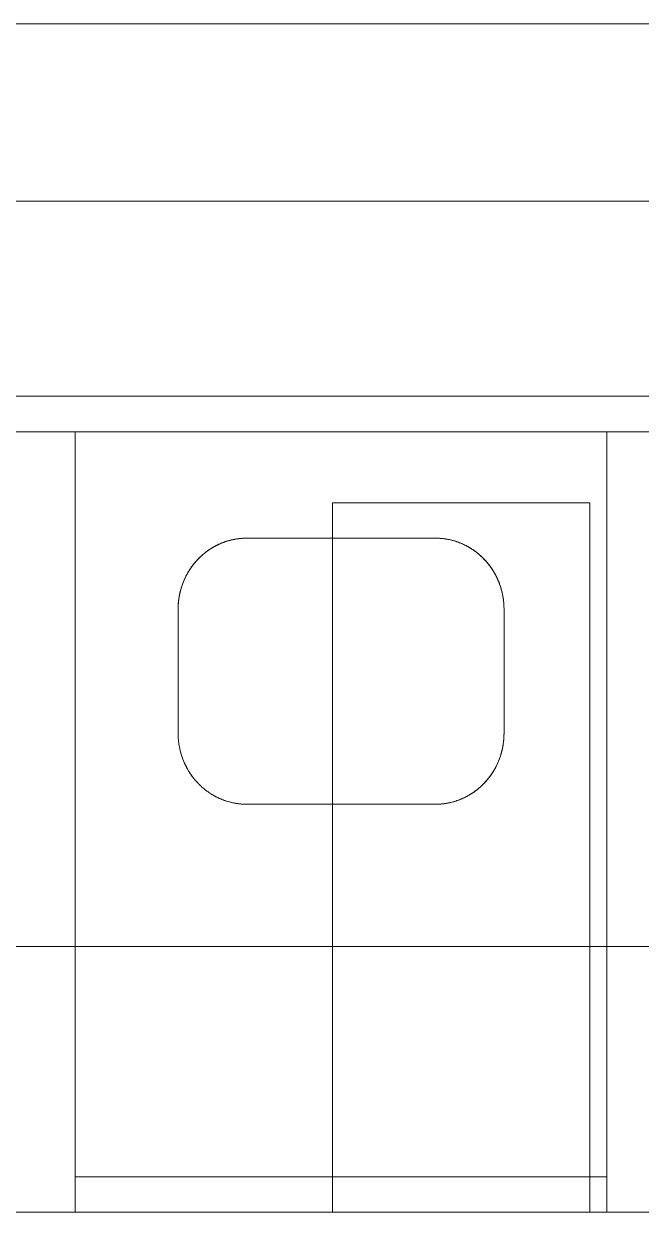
# Model space of a CAD drawing. Header units: millimetres. Extents: x 7939 to 8557, y 3805 to 4021.
# Drawn here: x 8341.52 to 8353.13, y 3916.41 to 3938.74 of the extents above; entities that cross this region are included whole.
import ezdxf

# ---------------------------------------------------------------- set-up
doc = ezdxf.new("R2010")
doc.units = ezdxf.units.MM
doc.layers.add('linea_gruesa', color=1, linetype='Continuous', lineweight=40)

msp = doc.modelspace()

# ---------------------------------------------------------------- linework, layer by layer
at = {"layer": 'linea_gruesa', "linetype": 'Continuous', "lineweight": 15, "extrusion": (-0.253745, -3.38569e-15, 0.967271)}
for p, q in [((8423.417, 3938.738, 103.727), (8307.345, 3938.738, 73.278)), ((8423.417, 3935.405, 103.727), (8307.345, 3935.405, 73.278)), ((8423.417, 3931.738, 103.727), (8307.345, 3931.738, 73.278)), ((8353.774, 3931.072, 85.457), (8307.345, 3931.072, 73.278)), ((8352.484, 3931.072, 85.119), (8342.489, 3931.072, 82.497)), ((8342.489, 3931.072, 82.497), (8342.489, 3917.072, 82.497)), ((8342.489, 3917.072, 82.497), (8342.489, 3931.072, 82.497)), ((8342.489, 3916.405, 82.497), (8342.489, 3931.072, 82.497)), ((8352.484, 3917.072, 85.119), (8352.484, 3931.072, 85.119)), ((8352.484, 3931.072, 85.119), (8352.484, 3917.072, 85.119)), ((8352.484, 3916.405, 85.119), (8352.484, 3931.072, 85.119)), ((8347.325, 3929.738, 83.766), (8347.325, 3916.405, 83.766)), ((8352.162, 3929.738, 85.035), (8347.325, 3929.738, 83.766)), ((8352.162, 3916.405, 85.035), (8352.162, 3929.738, 85.035)), ((8349.26, 3929.072, 84.273), (8345.713, 3929.072, 83.343)), ((8344.423, 3927.738, 83.005), (8344.423, 3925.405, 83.005)), ((8344.423, 3927.738, 83.005), (8344.423, 3925.405, 83.005)), ((8344.423, 3927.738, 83.005), (8344.423, 3925.405, 83.005)), ((8344.423, 3927.738, 83.005), (8344.423, 3925.405, 83.005)), ((8350.55, 3925.405, 84.612), (8350.55, 3927.738, 84.612)), ((8350.55, 3925.405, 84.612), (8350.55, 3927.738, 84.612)), ((8350.55, 3925.405, 84.612), (8350.55, 3927.738, 84.612)), ((8350.55, 3925.405, 84.612), (8350.55, 3927.738, 84.612)), ((8345.713, 3924.072, 83.343), (8349.26, 3924.072, 84.273)), ((8423.417, 3921.396, 103.727), (8307.345, 3921.396, 73.278)), ((8352.484, 3917.072, 85.119), (8342.489, 3917.072, 82.497)), ((8342.489, 3917.072, 82.497), (8342.489, 3916.405, 82.497)), ((8342.489, 3916.405, 82.497), (8342.489, 3917.072, 82.497)), ((8352.484, 3916.405, 85.119), (8352.484, 3917.072, 85.119)), ((8352.484, 3917.072, 85.119), (8352.484, 3916.405, 85.119)), ((8340.877, 3916.405, 82.074), (8347.325, 3916.405, 83.766)), ((8352.484, 3916.405, 85.119), (8342.489, 3916.405, 82.497)), ((8347.325, 3916.405, 83.766), (8342.489, 3916.405, 82.497)), ((8352.162, 3916.405, 85.035), (8353.774, 3916.405, 85.457)), ((8352.484, 3916.405, 85.119), (8352.162, 3916.405, 85.035))]:
    msp.add_line(p, q, dxfattribs=at)
at = {"layer": 'linea_gruesa', "linetype": 'Continuous', "lineweight": 15}
for points, knots in [([(8345.713, 3929.072, 83.343), (8345.693, 3929.071, 83.338), (8345.651, 3929.071, 83.327), (8345.589, 3929.066, 83.31), (8345.528, 3929.058, 83.294), (8345.459, 3929.046, 83.276), (8345.385, 3929.029, 83.257), (8345.305, 3929.004, 83.236), (8345.227, 3928.975, 83.215), (8345.15, 3928.939, 83.195), (8345.075, 3928.898, 83.175), (8345.001, 3928.851, 83.156), (8344.931, 3928.8, 83.138), (8344.862, 3928.741, 83.12), (8344.794, 3928.676, 83.102), (8344.729, 3928.602, 83.085), (8344.669, 3928.524, 83.069), (8344.623, 3928.453, 83.057), (8344.588, 3928.392, 83.048), (8344.562, 3928.341, 83.041), (8344.538, 3928.289, 83.035), (8344.516, 3928.236, 83.029), (8344.497, 3928.182, 83.024), (8344.479, 3928.127, 83.019), (8344.464, 3928.071, 83.015), (8344.45, 3928.011, 83.012), (8344.439, 3927.947, 83.009), (8344.43, 3927.878, 83.006), (8344.425, 3927.808, 83.005), (8344.424, 3927.762, 83.005), (8344.423, 3927.738, 83.005)], [0, 0, 0, 0, 0.027088, 0.054277, 0.081776, 0.109377, 0.146361, 0.183576, 0.221474, 0.259589, 0.300123, 0.340879, 0.38227, 0.423854, 0.472048, 0.520494, 0.569663, 0.619055, 0.648237, 0.67742, 0.706763, 0.736106, 0.765927, 0.795749, 0.825726, 0.855703, 0.891612, 0.927587, 0.96376, 1, 1, 1, 1]), ([(8345.713, 3929.072, 83.343), (8345.708, 3929.072, 83.342), (8345.674, 3929.072, 83.333), (8345.612, 3929.069, 83.316), (8345.525, 3929.059, 83.294), (8345.44, 3929.042, 83.271), (8345.356, 3929.021, 83.249), (8345.275, 3928.994, 83.228), (8345.198, 3928.962, 83.208), (8345.123, 3928.925, 83.188), (8345.049, 3928.882, 83.169), (8344.975, 3928.833, 83.149), (8344.904, 3928.778, 83.131), (8344.837, 3928.718, 83.113), (8344.771, 3928.651, 83.096), (8344.707, 3928.575, 83.079), (8344.647, 3928.491, 83.063), (8344.593, 3928.402, 83.049), (8344.553, 3928.323, 83.039), (8344.524, 3928.255, 83.031), (8344.502, 3928.199, 83.025), (8344.483, 3928.142, 83.02), (8344.467, 3928.084, 83.016), (8344.453, 3928.025, 83.012), (8344.442, 3927.964, 83.009), (8344.433, 3927.904, 83.007), (8344.425, 3927.829, 83.005), (8344.424, 3927.773, 83.005), (8344.423, 3927.738, 83.005)], [0, 0, 0, 0, 0.006838, 0.044527, 0.08249, 0.121294, 0.160376, 0.19802, 0.235886, 0.274399, 0.313114, 0.355867, 0.398847, 0.442478, 0.486308, 0.537813, 0.589589, 0.64215, 0.694955, 0.725872, 0.75679, 0.787885, 0.81898, 0.850615, 0.882249, 0.914064, 0.945878, 1, 1, 1, 1]), ([(8345.713, 3929.072, 83.343), (8345.685, 3929.071, 83.336), (8345.63, 3929.07, 83.321), (8345.546, 3929.061, 83.299), (8345.463, 3929.047, 83.277), (8345.381, 3929.028, 83.256), (8345.303, 3929.003, 83.235), (8345.228, 3928.975, 83.216), (8345.154, 3928.941, 83.196), (8345.091, 3928.907, 83.18), (8345.038, 3928.875, 83.166), (8344.993, 3928.845, 83.154), (8344.95, 3928.814, 83.143), (8344.908, 3928.78, 83.132), (8344.867, 3928.745, 83.121), (8344.828, 3928.709, 83.111), (8344.791, 3928.671, 83.101), (8344.752, 3928.628, 83.091), (8344.714, 3928.582, 83.081), (8344.675, 3928.531, 83.071), (8344.64, 3928.478, 83.061), (8344.606, 3928.424, 83.053), (8344.576, 3928.368, 83.044), (8344.547, 3928.31, 83.037), (8344.522, 3928.251, 83.03), (8344.5, 3928.193, 83.025), (8344.482, 3928.137, 83.02), (8344.467, 3928.082, 83.016), (8344.454, 3928.026, 83.012), (8344.443, 3927.97, 83.01), (8344.434, 3927.913, 83.007), (8344.428, 3927.855, 83.006), (8344.424, 3927.797, 83.005), (8344.424, 3927.758, 83.005), (8344.423, 3927.738, 83.005)], [0, 0, 0, 0, 0.036113, 0.07249, 0.109676, 0.147131, 0.183109, 0.219296, 0.256089, 0.293069, 0.318434, 0.343801, 0.369361, 0.394922, 0.421032, 0.447142, 0.473415, 0.499688, 0.531753, 0.563819, 0.596123, 0.628428, 0.661429, 0.694429, 0.727647, 0.760866, 0.79039, 0.819915, 0.849583, 0.879252, 0.909363, 0.939474, 0.969737, 1, 1, 1, 1]), ([(8345.713, 3929.072, 83.343), (8345.686, 3929.071, 83.336), (8345.632, 3929.07, 83.322), (8345.551, 3929.062, 83.3), (8345.471, 3929.049, 83.279), (8345.392, 3929.031, 83.259), (8345.315, 3929.007, 83.238), (8345.238, 3928.979, 83.218), (8345.163, 3928.945, 83.198), (8345.089, 3928.906, 83.179), (8345.019, 3928.863, 83.161), (8344.959, 3928.821, 83.145), (8344.907, 3928.78, 83.131), (8344.863, 3928.742, 83.12), (8344.821, 3928.702, 83.109), (8344.781, 3928.661, 83.098), (8344.743, 3928.617, 83.088), (8344.707, 3928.573, 83.079), (8344.672, 3928.526, 83.07), (8344.64, 3928.479, 83.061), (8344.611, 3928.431, 83.054), (8344.583, 3928.382, 83.047), (8344.558, 3928.332, 83.04), (8344.535, 3928.281, 83.034), (8344.514, 3928.229, 83.028), (8344.495, 3928.176, 83.023), (8344.478, 3928.122, 83.019), (8344.461, 3928.059, 83.014), (8344.445, 3927.987, 83.01), (8344.433, 3927.905, 83.007), (8344.425, 3927.822, 83.005), (8344.424, 3927.766, 83.005), (8344.423, 3927.738, 83.005)], [0, 0, 0, 0, 0.035105, 0.070452, 0.105779, 0.141335, 0.177575, 0.214033, 0.251915, 0.290003, 0.32868, 0.367535, 0.39555, 0.423566, 0.451796, 0.480026, 0.508862, 0.537698, 0.566715, 0.595732, 0.624343, 0.652954, 0.681712, 0.710471, 0.739668, 0.768866, 0.798204, 0.827543, 0.870383, 0.913331, 0.956609, 1, 1, 1, 1]), ([(8350.55, 3927.738, 84.612), (8350.549, 3927.761, 84.612), (8350.549, 3927.807, 84.611), (8350.543, 3927.875, 84.61), (8350.535, 3927.943, 84.608), (8350.523, 3928.011, 84.605), (8350.507, 3928.079, 84.601), (8350.488, 3928.147, 84.595), (8350.465, 3928.214, 84.59), (8350.439, 3928.279, 84.583), (8350.41, 3928.342, 84.575), (8350.379, 3928.402, 84.567), (8350.344, 3928.461, 84.558), (8350.306, 3928.52, 84.548), (8350.263, 3928.577, 84.537), (8350.217, 3928.633, 84.524), (8350.167, 3928.687, 84.511), (8350.109, 3928.743, 84.496), (8350.041, 3928.801, 84.478), (8349.975, 3928.849, 84.461), (8349.919, 3928.885, 84.446), (8349.875, 3928.91, 84.435), (8349.83, 3928.935, 84.423), (8349.784, 3928.957, 84.411), (8349.737, 3928.977, 84.398), (8349.689, 3928.996, 84.386), (8349.641, 3929.013, 84.373), (8349.59, 3929.028, 84.36), (8349.539, 3929.041, 84.346), (8349.485, 3929.052, 84.332), (8349.431, 3929.06, 84.318), (8349.376, 3929.067, 84.304), (8349.318, 3929.071, 84.289), (8349.279, 3929.071, 84.278), (8349.26, 3929.072, 84.273)], [0, 0, 0, 0, 0.035373, 0.070809, 0.106434, 0.142123, 0.17855, 0.215046, 0.251755, 0.288537, 0.323141, 0.35781, 0.392686, 0.427635, 0.463466, 0.499386, 0.535593, 0.571906, 0.618056, 0.664468, 0.688109, 0.711791, 0.735605, 0.759466, 0.782532, 0.805646, 0.828912, 0.852231, 0.876189, 0.900212, 0.924435, 0.948728, 0.974321, 1, 1, 1, 1]), ([(8350.55, 3927.738, 84.612), (8350.549, 3927.764, 84.612), (8350.548, 3927.816, 84.611), (8350.541, 3927.893, 84.61), (8350.531, 3927.97, 84.607), (8350.516, 3928.043, 84.603), (8350.499, 3928.112, 84.598), (8350.479, 3928.176, 84.593), (8350.456, 3928.239, 84.587), (8350.429, 3928.302, 84.58), (8350.399, 3928.365, 84.572), (8350.365, 3928.426, 84.563), (8350.328, 3928.487, 84.553), (8350.291, 3928.54, 84.544), (8350.255, 3928.587, 84.534), (8350.221, 3928.628, 84.525), (8350.185, 3928.668, 84.516), (8350.147, 3928.707, 84.506), (8350.107, 3928.745, 84.495), (8350.064, 3928.781, 84.484), (8350.02, 3928.816, 84.473), (8349.964, 3928.856, 84.458), (8349.897, 3928.899, 84.44), (8349.815, 3928.943, 84.419), (8349.742, 3928.976, 84.4), (8349.681, 3928.999, 84.384), (8349.621, 3929.019, 84.368), (8349.546, 3929.04, 84.348), (8349.469, 3929.055, 84.328), (8349.406, 3929.063, 84.312), (8349.358, 3929.068, 84.299), (8349.309, 3929.071, 84.286), (8349.276, 3929.072, 84.278), (8349.26, 3929.072, 84.273)], [0, 0, 0, 0, 0.040084, 0.08026, 0.120712, 0.161257, 0.195897, 0.230597, 0.265481, 0.300428, 0.336127, 0.371899, 0.407903, 0.443988, 0.470283, 0.496613, 0.523055, 0.549538, 0.576492, 0.603495, 0.630648, 0.657857, 0.700618, 0.743632, 0.78751, 0.809599, 0.831733, 0.872915, 0.914419, 0.935692, 0.957013, 0.978481, 1, 1, 1, 1]), ([(8350.55, 3927.738, 84.612), (8350.549, 3927.763, 84.612), (8350.548, 3927.812, 84.611), (8350.542, 3927.884, 84.61), (8350.533, 3927.957, 84.607), (8350.52, 3928.027, 84.604), (8350.503, 3928.094, 84.6), (8350.484, 3928.159, 84.595), (8350.462, 3928.223, 84.589), (8350.436, 3928.286, 84.582), (8350.407, 3928.349, 84.574), (8350.374, 3928.41, 84.566), (8350.338, 3928.471, 84.556), (8350.302, 3928.525, 84.547), (8350.266, 3928.573, 84.537), (8350.232, 3928.615, 84.528), (8350.197, 3928.655, 84.519), (8350.159, 3928.695, 84.509), (8350.118, 3928.734, 84.499), (8350.076, 3928.771, 84.487), (8350.031, 3928.808, 84.476), (8349.976, 3928.848, 84.461), (8349.909, 3928.892, 84.444), (8349.829, 3928.936, 84.423), (8349.757, 3928.969, 84.404), (8349.698, 3928.993, 84.388), (8349.652, 3929.009, 84.376), (8349.606, 3929.023, 84.364), (8349.56, 3929.035, 84.352), (8349.513, 3929.046, 84.34), (8349.465, 3929.055, 84.327), (8349.415, 3929.062, 84.314), (8349.365, 3929.068, 84.301), (8349.314, 3929.071, 84.288), (8349.279, 3929.072, 84.278), (8349.261, 3929.072, 84.274), (8349.26, 3929.072, 84.273)], [0, 0, 0, 0, 0.0377635, 0.0756028, 0.1136685, 0.1518102, 0.1866146, 0.2214766, 0.2565176, 0.2916197, 0.3274421, 0.3633344, 0.399446, 0.4356348, 0.4624419, 0.4892844, 0.5162385, 0.5432321, 0.5706992, 0.5982137, 0.6258821, 0.6536067, 0.6958779, 0.7383889, 0.781735, 0.8035552, 0.825419, 0.8465461, 0.8677171, 0.8890271, 0.9103863, 0.9323231, 0.9543168, 0.9764872, 0.9987186, 1, 1, 1, 1]), ([(8350.55, 3927.738, 84.612), (8350.549, 3927.761, 84.612), (8350.549, 3927.806, 84.611), (8350.543, 3927.874, 84.61), (8350.535, 3927.941, 84.608), (8350.523, 3928.008, 84.605), (8350.508, 3928.075, 84.601), (8350.49, 3928.142, 84.596), (8350.467, 3928.209, 84.59), (8350.442, 3928.273, 84.583), (8350.413, 3928.336, 84.576), (8350.382, 3928.397, 84.568), (8350.347, 3928.457, 84.559), (8350.309, 3928.516, 84.548), (8350.266, 3928.573, 84.537), (8350.22, 3928.63, 84.525), (8350.17, 3928.684, 84.512), (8350.111, 3928.741, 84.497), (8350.044, 3928.799, 84.479), (8349.979, 3928.846, 84.462), (8349.923, 3928.882, 84.447), (8349.88, 3928.908, 84.436), (8349.835, 3928.932, 84.424), (8349.779, 3928.959, 84.41), (8349.712, 3928.988, 84.392), (8349.63, 3929.017, 84.37), (8349.545, 3929.04, 84.348), (8349.47, 3929.055, 84.328), (8349.408, 3929.063, 84.312), (8349.359, 3929.068, 84.299), (8349.31, 3929.071, 84.286), (8349.276, 3929.072, 84.278), (8349.26, 3929.072, 84.273)], [0, 0, 0, 0, 0.034981, 0.070021, 0.105242, 0.140523, 0.176496, 0.212533, 0.248767, 0.285068, 0.320205, 0.355406, 0.390813, 0.426292, 0.462645, 0.499086, 0.535813, 0.572644, 0.618453, 0.664511, 0.687958, 0.711445, 0.735062, 0.758725, 0.796952, 0.835412, 0.874663, 0.914214, 0.935526, 0.956891, 0.978418, 1, 1, 1, 1]), ([(8344.423, 3925.405, 83.005), (8344.424, 3925.385, 83.005), (8344.424, 3925.345, 83.005), (8344.428, 3925.284, 83.006), (8344.435, 3925.224, 83.008), (8344.444, 3925.163, 83.01), (8344.457, 3925.102, 83.013), (8344.472, 3925.041, 83.017), (8344.49, 3924.98, 83.022), (8344.514, 3924.911, 83.028), (8344.546, 3924.834, 83.037), (8344.584, 3924.76, 83.047), (8344.621, 3924.696, 83.056), (8344.655, 3924.641, 83.065), (8344.693, 3924.588, 83.075), (8344.734, 3924.537, 83.086), (8344.782, 3924.482, 83.099), (8344.838, 3924.424, 83.113), (8344.897, 3924.372, 83.129), (8344.952, 3924.328, 83.143), (8345.009, 3924.287, 83.158), (8345.079, 3924.243, 83.176), (8345.157, 3924.201, 83.197), (8345.234, 3924.166, 83.217), (8345.301, 3924.141, 83.235), (8345.361, 3924.122, 83.25), (8345.423, 3924.105, 83.267), (8345.495, 3924.09, 83.286), (8345.573, 3924.079, 83.306), (8345.646, 3924.073, 83.325), (8345.691, 3924.072, 83.337), (8345.713, 3924.072, 83.343)], [0, 0, 0, 0, 0.030842, 0.061809, 0.092775, 0.124168, 0.155561, 0.187398, 0.219234, 0.251221, 0.297629, 0.344037, 0.375551, 0.407066, 0.439136, 0.471206, 0.503469, 0.545758, 0.588046, 0.616798, 0.64555, 0.689574, 0.733595, 0.771075, 0.808554, 0.834005, 0.859456, 0.898363, 0.937268, 0.968582, 1, 1, 1, 1]), ([(8344.423, 3925.405, 83.005), (8344.424, 3925.385, 83.005), (8344.424, 3925.345, 83.005), (8344.428, 3925.284, 83.006), (8344.435, 3925.224, 83.008), (8344.444, 3925.163, 83.01), (8344.457, 3925.102, 83.013), (8344.472, 3925.041, 83.017), (8344.49, 3924.98, 83.022), (8344.514, 3924.911, 83.028), (8344.546, 3924.834, 83.037), (8344.584, 3924.76, 83.047), (8344.621, 3924.696, 83.056), (8344.655, 3924.641, 83.065), (8344.693, 3924.588, 83.075), (8344.734, 3924.537, 83.086), (8344.782, 3924.482, 83.099), (8344.838, 3924.424, 83.113), (8344.897, 3924.372, 83.129), (8344.952, 3924.328, 83.143), (8345.009, 3924.287, 83.158), (8345.079, 3924.243, 83.176), (8345.157, 3924.201, 83.197), (8345.234, 3924.166, 83.217), (8345.301, 3924.141, 83.235), (8345.361, 3924.122, 83.25), (8345.423, 3924.105, 83.267), (8345.495, 3924.09, 83.286), (8345.573, 3924.079, 83.306), (8345.646, 3924.073, 83.325), (8345.691, 3924.072, 83.337), (8345.713, 3924.072, 83.343)], [0, 0, 0, 0, 0.030842, 0.061809, 0.092775, 0.124168, 0.155561, 0.187398, 0.219234, 0.251221, 0.297629, 0.344037, 0.375551, 0.407066, 0.439136, 0.471206, 0.503469, 0.545758, 0.588046, 0.616798, 0.64555, 0.689574, 0.733595, 0.771075, 0.808554, 0.834005, 0.859456, 0.898363, 0.937268, 0.968582, 1, 1, 1, 1]), ([(8344.423, 3925.405, 83.005), (8344.424, 3925.385, 83.005), (8344.424, 3925.346, 83.005), (8344.428, 3925.287, 83.006), (8344.435, 3925.227, 83.007), (8344.444, 3925.168, 83.01), (8344.455, 3925.108, 83.013), (8344.47, 3925.048, 83.017), (8344.488, 3924.988, 83.021), (8344.511, 3924.921, 83.028), (8344.542, 3924.845, 83.036), (8344.578, 3924.772, 83.045), (8344.613, 3924.709, 83.054), (8344.646, 3924.655, 83.063), (8344.682, 3924.603, 83.073), (8344.722, 3924.552, 83.083), (8344.768, 3924.497, 83.095), (8344.822, 3924.44, 83.109), (8344.879, 3924.387, 83.124), (8344.932, 3924.344, 83.138), (8344.988, 3924.302, 83.153), (8345.055, 3924.257, 83.17), (8345.131, 3924.214, 83.19), (8345.207, 3924.178, 83.21), (8345.273, 3924.151, 83.227), (8345.333, 3924.131, 83.243), (8345.394, 3924.113, 83.259), (8345.466, 3924.096, 83.278), (8345.548, 3924.082, 83.3), (8345.63, 3924.073, 83.321), (8345.686, 3924.072, 83.336), (8345.713, 3924.072, 83.343)], [0, 0, 0, 0, 0.030055, 0.060232, 0.090408, 0.120999, 0.151589, 0.182611, 0.213634, 0.244801, 0.290024, 0.335247, 0.365947, 0.396647, 0.427875, 0.459104, 0.490513, 0.532196, 0.573878, 0.602195, 0.630512, 0.673825, 0.717137, 0.754958, 0.792778, 0.818444, 0.844111, 0.883314, 0.922518, 0.961166, 1, 1, 1, 1]), ([(8344.423, 3925.405, 83.005), (8344.424, 3925.385, 83.005), (8344.424, 3925.346, 83.005), (8344.428, 3925.287, 83.006), (8344.435, 3925.227, 83.007), (8344.444, 3925.168, 83.01), (8344.455, 3925.108, 83.013), (8344.47, 3925.048, 83.017), (8344.488, 3924.988, 83.021), (8344.511, 3924.921, 83.028), (8344.542, 3924.845, 83.036), (8344.578, 3924.772, 83.045), (8344.613, 3924.709, 83.054), (8344.646, 3924.655, 83.063), (8344.682, 3924.603, 83.073), (8344.722, 3924.552, 83.083), (8344.768, 3924.497, 83.095), (8344.822, 3924.44, 83.109), (8344.879, 3924.387, 83.124), (8344.932, 3924.344, 83.138), (8344.988, 3924.302, 83.153), (8345.055, 3924.257, 83.17), (8345.131, 3924.214, 83.19), (8345.207, 3924.178, 83.21), (8345.273, 3924.151, 83.227), (8345.333, 3924.131, 83.243), (8345.394, 3924.113, 83.259), (8345.466, 3924.096, 83.278), (8345.548, 3924.082, 83.3), (8345.63, 3924.073, 83.321), (8345.686, 3924.072, 83.336), (8345.713, 3924.072, 83.343)], [0, 0, 0, 0, 0.030055, 0.060232, 0.090408, 0.120999, 0.151589, 0.182611, 0.213634, 0.244801, 0.290024, 0.335247, 0.365947, 0.396647, 0.427875, 0.459104, 0.490513, 0.532196, 0.573878, 0.602195, 0.630512, 0.673825, 0.717137, 0.754958, 0.792778, 0.818444, 0.844111, 0.883314, 0.922518, 0.961166, 1, 1, 1, 1]), ([(8349.26, 3924.072, 84.273), (8349.288, 3924.072, 84.281), (8349.345, 3924.073, 84.296), (8349.434, 3924.083, 84.319), (8349.526, 3924.099, 84.343), (8349.62, 3924.124, 84.368), (8349.713, 3924.155, 84.392), (8349.804, 3924.195, 84.416), (8349.89, 3924.24, 84.439), (8349.973, 3924.293, 84.46), (8350.052, 3924.351, 84.481), (8350.128, 3924.417, 84.501), (8350.198, 3924.489, 84.52), (8350.264, 3924.567, 84.537), (8350.324, 3924.65, 84.553), (8350.369, 3924.724, 84.564), (8350.403, 3924.786, 84.573), (8350.426, 3924.835, 84.579), (8350.448, 3924.885, 84.585), (8350.468, 3924.936, 84.59), (8350.485, 3924.988, 84.595), (8350.501, 3925.041, 84.599), (8350.514, 3925.094, 84.602), (8350.526, 3925.151, 84.606), (8350.536, 3925.212, 84.608), (8350.544, 3925.276, 84.61), (8350.549, 3925.341, 84.611), (8350.549, 3925.384, 84.612), (8350.55, 3925.405, 84.612)], [0, 0, 0, 0, 0.0395607, 0.0793337, 0.1242551, 0.1694833, 0.2156574, 0.2621498, 0.3080856, 0.3543136, 0.4014242, 0.4488245, 0.4980044, 0.5474826, 0.5978544, 0.648515, 0.6755892, 0.7026637, 0.7298996, 0.7571356, 0.7848586, 0.8125813, 0.8404625, 0.8683444, 0.9011052, 0.9339279, 0.9669334, 1, 1, 1, 1]), ([(8349.26, 3924.072, 84.273), (8349.282, 3924.072, 84.279), (8349.326, 3924.073, 84.291), (8349.393, 3924.078, 84.308), (8349.46, 3924.087, 84.326), (8349.535, 3924.102, 84.346), (8349.619, 3924.123, 84.368), (8349.711, 3924.155, 84.392), (8349.801, 3924.194, 84.415), (8349.889, 3924.239, 84.438), (8349.972, 3924.292, 84.46), (8350.051, 3924.351, 84.481), (8350.126, 3924.415, 84.501), (8350.197, 3924.487, 84.519), (8350.263, 3924.565, 84.536), (8350.324, 3924.649, 84.552), (8350.378, 3924.738, 84.567), (8350.418, 3924.816, 84.577), (8350.447, 3924.882, 84.585), (8350.467, 3924.934, 84.59), (8350.485, 3924.986, 84.595), (8350.501, 3925.04, 84.599), (8350.514, 3925.094, 84.602), (8350.526, 3925.149, 84.605), (8350.535, 3925.204, 84.608), (8350.543, 3925.266, 84.61), (8350.548, 3925.333, 84.611), (8350.549, 3925.381, 84.612), (8350.55, 3925.405, 84.612)], [0, 0, 0, 0, 0.0308494, 0.0617997, 0.093058, 0.1244204, 0.1693599, 0.2146001, 0.2607639, 0.3072344, 0.353777, 0.4006115, 0.4483245, 0.4963244, 0.5465877, 0.5971543, 0.6486268, 0.7003924, 0.7281587, 0.7559247, 0.7838571, 0.81179, 0.840225, 0.8686602, 0.8972598, 0.9258597, 0.9628869, 1, 1, 1, 1]), ([(8349.26, 3924.072, 84.273), (8349.28, 3924.072, 84.279), (8349.321, 3924.073, 84.289), (8349.382, 3924.077, 84.305), (8349.443, 3924.085, 84.321), (8349.516, 3924.097, 84.34), (8349.6, 3924.118, 84.363), (8349.695, 3924.148, 84.387), (8349.788, 3924.187, 84.412), (8349.877, 3924.233, 84.435), (8349.963, 3924.286, 84.458), (8350.044, 3924.345, 84.479), (8350.121, 3924.411, 84.499), (8350.193, 3924.483, 84.518), (8350.26, 3924.562, 84.536), (8350.322, 3924.646, 84.552), (8350.377, 3924.735, 84.566), (8350.417, 3924.814, 84.577), (8350.446, 3924.88, 84.584), (8350.466, 3924.931, 84.59), (8350.484, 3924.983, 84.594), (8350.499, 3925.036, 84.598), (8350.513, 3925.089, 84.602), (8350.525, 3925.144, 84.605), (8350.534, 3925.199, 84.608), (8350.542, 3925.261, 84.61), (8350.548, 3925.329, 84.611), (8350.549, 3925.38, 84.612), (8350.55, 3925.405, 84.612)], [0, 0, 0, 0, 0.028571, 0.057216, 0.08609, 0.115041, 0.161429, 0.208132, 0.255808, 0.303813, 0.351303, 0.3991, 0.447828, 0.496862, 0.547188, 0.597827, 0.649405, 0.701291, 0.728598, 0.755906, 0.783381, 0.810855, 0.838833, 0.866812, 0.894956, 0.923099, 0.961499, 1, 1, 1, 1]), ([(8349.26, 3924.072, 84.273), (8349.287, 3924.072, 84.28), (8349.34, 3924.073, 84.294), (8349.426, 3924.082, 84.317), (8349.518, 3924.097, 84.341), (8349.615, 3924.122, 84.366), (8349.711, 3924.154, 84.392), (8349.803, 3924.194, 84.416), (8349.892, 3924.241, 84.439), (8349.976, 3924.295, 84.461), (8350.057, 3924.355, 84.482), (8350.134, 3924.423, 84.503), (8350.205, 3924.496, 84.521), (8350.271, 3924.575, 84.539), (8350.331, 3924.66, 84.554), (8350.376, 3924.735, 84.566), (8350.409, 3924.798, 84.575), (8350.439, 3924.864, 84.583), (8350.466, 3924.931, 84.59), (8350.489, 3925, 84.596), (8350.504, 3925.053, 84.6), (8350.517, 3925.106, 84.603), (8350.528, 3925.162, 84.606), (8350.538, 3925.221, 84.609), (8350.544, 3925.282, 84.61), (8350.549, 3925.344, 84.611), (8350.549, 3925.385, 84.612), (8350.55, 3925.405, 84.612)], [0, 0, 0, 0, 0.037638, 0.075447, 0.121843, 0.168557, 0.216261, 0.264301, 0.311412, 0.35883, 0.407184, 0.455847, 0.505449, 0.555361, 0.606207, 0.657358, 0.684173, 0.710989, 0.764936, 0.792409, 0.819883, 0.847517, 0.875152, 0.906227, 0.937357, 0.968652, 1, 1, 1, 1])]:
    msp.add_open_spline(points, degree=3, knots=knots, dxfattribs=at)

doc.saveas('drawing.dxf')
